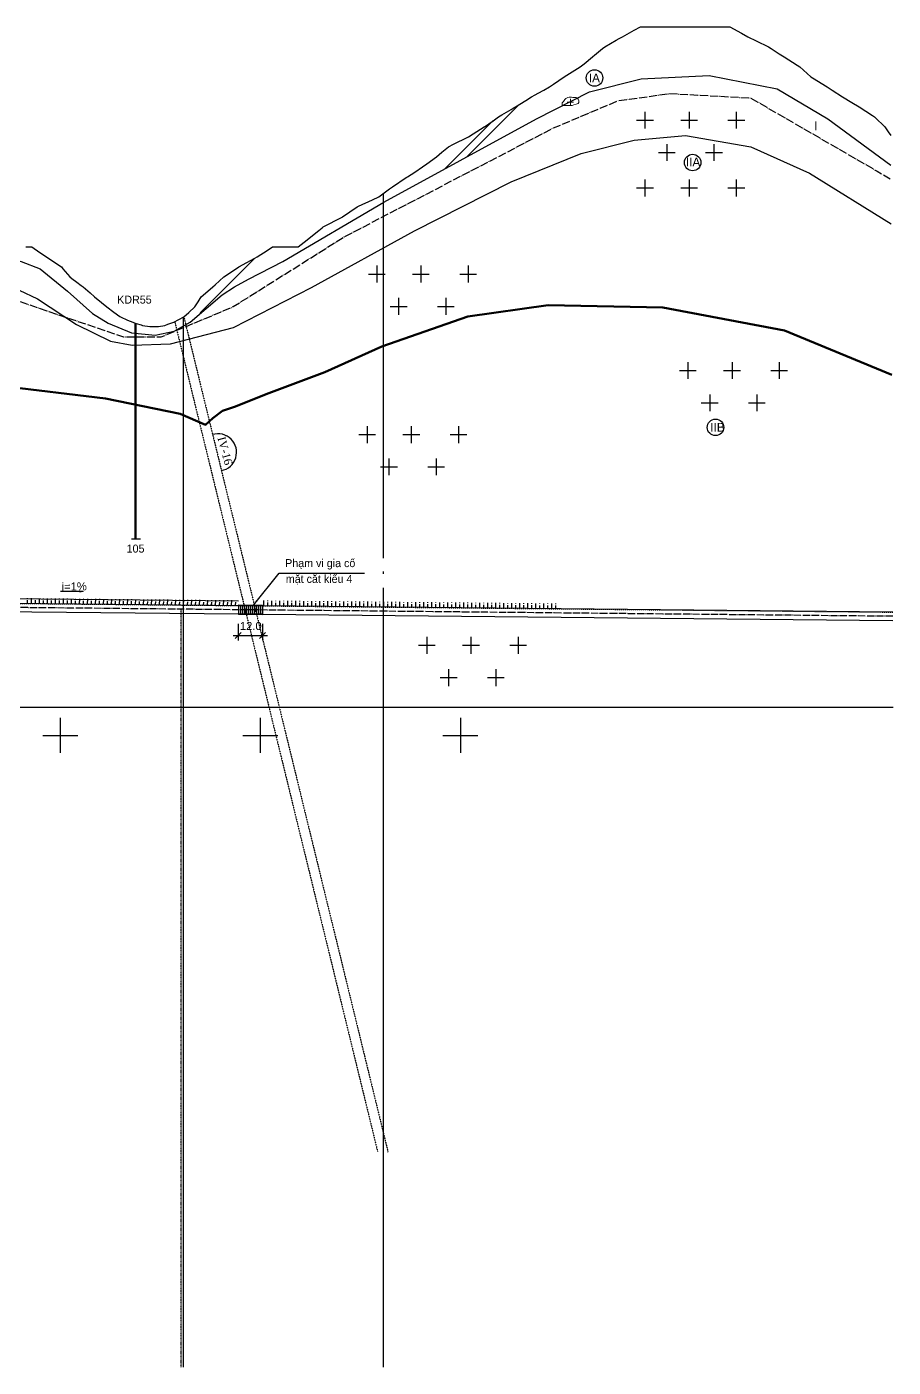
# Model space of a CAD drawing. Header units: inches. Extents: x 444671 to 463716, y 1783086 to 1794968.
# Drawn here: x 447052 to 447485, y 1788250 to 1788920 of the extents above; entities that cross this region are included whole.
import ezdxf
from ezdxf.enums import TextEntityAlignment as Align

# ---------------------------------------------------------------- set-up
doc = ezdxf.new("R2010")
doc.units = ezdxf.units.IN
doc.header["$MEASUREMENT"] = 0
for name, pattern in [('ACAD_ISO04W100', [30, 24, -3, 0, -3]), ('HIDDEN', [0.375, 0.25, -0.125]), ('NG', [1.8, 0.8, -0.1, 0, -0.1, 0.8])]:
    doc.linetypes.add(name, pattern=pattern)
for name, color, linetype in [('CTTRINH', 4, 'Continuous'), ('Dchat', 33, 'Continuous'), ('Dong', 252, 'HIDDEN'), ('Ghichu', 3, 'Continuous'), ('Khung_bang', 140, 'Continuous'), ('MAIN', 7, 'Continuous'), ('n-gay', 7, 'Continuous'), ('PEGC', 3, 'Continuous'), ('Text', 3, 'Continuous'), ('Thachhoc', 125, 'Continuous'), ('Tim', 1, 'ACAD_ISO04W100')]:
    doc.layers.add(name, color=color, linetype=linetype)
doc.layers.add('dgay', color=1, linetype='Continuous', lineweight=25)
doc.layers.add('ngam', color=3, linetype='Continuous', lineweight=25)
doc.styles.add('a', font='')
doc.styles.add('vn', font='')
doc.styles.add('VNARIAL', font='')
doc.styles.add('VnAvt', font='')
doc.styles.get('a').set_extended_font_data('.VnTimeH')
doc.styles.get('vn').set_extended_font_data('.VnArial')
doc.styles.get('VNARIAL').set_extended_font_data('.VnArial')
doc.styles.get('VnAvt').set_extended_font_data('.VnAvant')
doc.linetypes.add('DB1A', pattern='A,0.8,["Y",Standard,S=0.18,R=180,X=0.15,Y=0.18],-0.14', length=0.94)
doc.linetypes.add('IA1', pattern='A,2,-0.4,["x",Standard,S=0.1,R=0,X=-0.1,Y=-0.05],-0.1', length=2.5)
doc.linetypes.add('IB', pattern='A,2,-0.2,["xxx",Standard,S=0.1,R=0,X=-0.1,Y=-0.05],-0.26', length=2.46)
doc.linetypes.add('ILA', pattern='A,2,-0.2,["xxxx",Standard,S=0.1,R=0,X=-0.1,Y=-0.05],-0.34', length=2.54)
doc.dimstyles.new('kt2000', dxfattribs={"dimscale": 0, "dimtxt": 4, "dimasz": 3, "dimexe": 2.5, "dimexo": 0, "dimgap": 1.3, "dimtad": 1, "dimzin": 0, "dimdsep": 46, "dimtxsty": 'VNARIAL', "dimblk1": 'OBLIQUE', "dimblk2": 'OBLIQUE', "dimsah": 1, "dimcen": 0.8, "dimdle": 2.5, "dimclrd": 256, "dimclre": 256, "dimclrt": 256, "dimaunit": 1, "dimadec": 1, "dimazin": 0, "dimtfac": 1, "dimtofl": 0, "dimtmove": 1, "dimatfit": 3, "dimfxl": 0, "dimtolj": 1, "dimtzin": 0, "dimarcsym": 0})

# ---------------------------------------------------------------- blocks, each defined once
blk = doc.blocks.new('_Oblique')
at = {"color": 0, "linetype": 'ByBlock', "lineweight": -2}
blk.add_line((-0.5, -0.5), (0.5, 0.5), dxfattribs=at)
blk = doc.blocks.new('*D25')
at = {"layer": 'Defpoints', "color": 0, "transparency": 16777216}
for p in [(447157.31, 1788621.46, 0.03), (447169.31, 1788621.34, 0.03), (447169.31, 1788615.6)]:
    blk.add_point(p, dxfattribs=at)
at = {"layer": 'Text', "lineweight": -2, "transparency": 16777216}
for p, q in [((447157.31, 1788621.46), (447157.31, 1788613.1)), ((447169.31, 1788621.34), (447169.31, 1788613.1)), ((447154.81, 1788615.6), (447171.81, 1788615.6))]:
    blk.add_line(p, q, dxfattribs=at)
at = {"layer": 'Text', "lineweight": -2, "transparency": 16777216, "xscale": 3, "yscale": 3, "zscale": 3, "rotation": 180}
blk.add_blockref('_Oblique', (447157.31, 1788615.6), dxfattribs=at)
at = {"layer": 'Text', "lineweight": -2, "transparency": 16777216, "xscale": 3, "yscale": 3, "zscale": 3}
blk.add_blockref('_Oblique', (447169.31, 1788615.6), dxfattribs=at)
at = {"layer": 'Text', "transparency": 16777216, "insert": (447163.53, 1788620.28), "char_height": 4, "attachment_point": 5, "style": 'VNARIAL'}
blk.add_mtext('\\A1;12.0', dxfattribs=at)

msp = doc.modelspace()

# ---------------------------------------------------------------- linework, layer by layer
for p, q in [((447068.4682, 1788637.657), (447079.7756, 1788637.7509)), ((447079.7756, 1788637.7509), (447077.8533, 1788637.1914)), ((447077.9822, 1788631.4096), (447077.9822, 1788631.4046)), ((447157.3148, 1788630.8113), (447157.3148, 1788626.0111)), ((447169.3148, 1788626.2911, 0.0267), (447157.3148, 1788626.4111, 0.0266)), ((447169.3148, 1788630.6913), (447169.3148, 1788625.8911)), ((447269.9726, 1788629.4897), (447269.9726, 1788629.4847)), ((446607.4097, 1788579.8094), (447484.625, 1788579.8094))]:
    msp.add_line(p, q)
at = {"elevation": 0.0253}
msp.add_lwpolyline([(447157.3148, 1788630.6113), (447169.3148, 1788630.4913)], dxfattribs=at)
at = {"layer": 'CTTRINH', "color": 4, "linetype": 'ByBlock'}
for p, q in [((447053.9834, 1788631.6496), (447054.0083, 1788634.1445, 0.0317)), ((447057.9832, 1788631.6096), (447058.0081, 1788634.1045, 0.0317)), ((447061.983, 1788631.5696), (447062.0079, 1788634.0645, 0.0317)), ((447065.9828, 1788631.5296), (447066.0077, 1788634.0245, 0.0317)), ((447069.9826, 1788631.4896), (447070.0075, 1788633.9845, 0.0317)), ((447073.9824, 1788631.4496), (447074.0073, 1788633.9445, 0.0317)), ((447077.9822, 1788631.4096), (447078.0071, 1788633.9045, 0.0317)), ((447081.982, 1788631.3696), (447082.0069, 1788633.8645, 0.0317)), ((447085.9818, 1788631.3296), (447086.0067, 1788633.8245, 0.0317)), ((447089.9816, 1788631.2896), (447090.0065, 1788633.7845, 0.0317)), ((447093.9814, 1788631.2496), (447094.0063, 1788633.7445, 0.0317)), ((447097.9812, 1788631.2096), (447098.0061, 1788633.7045, 0.0317)), ((447101.981, 1788631.1696), (447102.0059, 1788633.6645, 0.0317)), ((447105.9808, 1788631.1296), (447106.0057, 1788633.6245, 0.0317)), ((447109.9806, 1788631.0896), (447110.0055, 1788633.5845, 0.0317)), ((447113.9804, 1788631.0496), (447114.0053, 1788633.5445, 0.0317)), ((447117.9802, 1788631.0096), (447118.0051, 1788633.5045, 0.0317)), ((447121.98, 1788630.9696), (447122.0049, 1788633.4645, 0.0317)), ((447125.9798, 1788630.9296), (447126.0047, 1788633.4245, 0.0317)), ((447129.9796, 1788630.8897), (447130.0045, 1788633.3845, 0.0317)), ((447133.9794, 1788630.8497), (447134.0043, 1788633.3445, 0.0317)), ((447137.9792, 1788630.8097), (447138.0041, 1788633.3045, 0.0317)), ((447141.979, 1788630.7697), (447142.0039, 1788633.2645, 0.0317)), ((447145.9788, 1788630.7297), (447146.0037, 1788633.2245, 0.0317)), ((447149.9786, 1788630.6897), (447150.0035, 1788633.1845, 0.0317)), ((447153.9784, 1788630.6497), (447154.0033, 1788633.1445, 0.0317)), ((447169.9776, 1788630.4897), (447170.0025, 1788632.9845, 0.0317)), ((447173.9774, 1788630.4497), (447174.0023, 1788632.9445, 0.0317)), ((447177.9772, 1788630.4097), (447178.0021, 1788632.9046, 0.0317)), ((447181.977, 1788630.3697), (447182.0019, 1788632.8646, 0.0317)), ((447185.9768, 1788630.3297), (447186.0017, 1788632.8246, 0.0317)), ((447189.9766, 1788630.2897), (447190.0015, 1788632.7846, 0.0317)), ((447193.9764, 1788630.2497), (447194.0013, 1788632.7446, 0.0317)), ((447197.9762, 1788630.2097), (447198.0011, 1788632.7046, 0.0317)), ((447201.976, 1788630.1697), (447202.0009, 1788632.6646, 0.0317)), ((447205.9758, 1788630.1297), (447206.0007, 1788632.6246, 0.0317)), ((447209.9756, 1788630.0897), (447210.0005, 1788632.5846, 0.0317)), ((447213.9754, 1788630.0497), (447214.0003, 1788632.5446, 0.0317)), ((447217.9752, 1788630.0097), (447218.0001, 1788632.5046, 0.0317)), ((447221.975, 1788629.9697), (447221.9999, 1788632.4646, 0.0317)), ((447225.9748, 1788629.9297), (447225.9997, 1788632.4246, 0.0317)), ((447229.9746, 1788629.8897), (447229.9995, 1788632.3846, 0.0317)), ((447233.9744, 1788629.8497), (447233.9993, 1788632.3446, 0.0317)), ((447237.9742, 1788629.8097), (447237.9991, 1788632.3046, 0.0317)), ((447241.974, 1788629.7697), (447241.9989, 1788632.2646, 0.0317)), ((447245.9738, 1788629.7297), (447245.9987, 1788632.2246, 0.0317)), ((447249.9736, 1788629.6897), (447249.9985, 1788632.1846, 0.0317)), ((447253.9734, 1788629.6497), (447253.9983, 1788632.1446, 0.0317)), ((447257.9732, 1788629.6097), (447257.9981, 1788632.1046, 0.0317)), ((447261.973, 1788629.5697), (447261.9979, 1788632.0646, 0.0317)), ((447265.9728, 1788629.5297), (447265.9977, 1788632.0246, 0.0317)), ((447269.9726, 1788629.4897), (447269.9975, 1788631.9846, 0.0317)), ((447273.9724, 1788629.4497), (447273.9973, 1788631.9446, 0.0317)), ((447277.9722, 1788629.4097), (447277.9971, 1788631.9046, 0.0317)), ((447281.972, 1788629.3697), (447281.9969, 1788631.8646, 0.0317)), ((447285.9718, 1788629.3297), (447285.9967, 1788631.8246, 0.0317)), ((447289.9716, 1788629.2897), (447289.9965, 1788631.7846, 0.0317)), ((447293.9714, 1788629.2497), (447293.9963, 1788631.7446, 0.0317)), ((447297.9712, 1788629.2097), (447297.9961, 1788631.7046, 0.0317)), ((447301.971, 1788629.1697), (447301.9959, 1788631.6646, 0.0317)), ((447305.9708, 1788629.1297), (447305.9957, 1788631.6246, 0.0317)), ((447309.9706, 1788629.0897), (447309.9955, 1788631.5846, 0.0317)), ((447313.9704, 1788629.0497), (447313.9953, 1788631.5446, 0.0317))]:
    msp.add_line(p, q, dxfattribs=at)
at = {"layer": 'Dchat', "color": 8, "linetype": 'IA1', "ltscale": 10, "flags": 128}
msp.add_lwpolyline([(446606.5664, 1788787.3515), (446713.0509, 1788728.3534), (446772.6714, 1788708.7275), (446791.7195, 1788705.1845), (446806.8337, 1788704.1988), (446821.0326, 1788704.446), (446828.6359, 1788705.5715), (446832.5055, 1788707.2862), (446835.5341, 1788709.8584), (446848.1468, 1788720.2547), (446867.223, 1788735.1193), (446886.6339, 1788747.3034), (446922.6327, 1788769.0257), (446959.7084, 1788789.2774), (446985.9107, 1788804.3867), (446990.3343, 1788805.9556), (446997.3599, 1788807.8922), (447009.9576, 1788809.3446), (447026.1892, 1788808.3763), (447048.7197, 1788802.5667), (447058.3041, 1788798.8496), (447071.8709, 1788787.7145), (447084.4685, 1788776.5795), (447092.2209, 1788771.7381), (447103.8495, 1788766.8968), (447115.7204, 1788765.6865), (447125.1687, 1788767.623), (447133.2211, 1788772.2507), (447149.2104, 1788785.8065), (447155.323, 1788789.8094), (447162.4573, 1788793.7366), (447179.514, 1788802.5685), (447230.0093, 1788832.1831), (447306.3012, 1788873.8629), (447332.8101, 1788887.2419), (447358.6066, 1788893.8229), (447392.6361, 1788895.4682), (447426.6656, 1788888.8872), (447452.0113, 1788873.8497), (447483.5246, 1788850.6477)], dxfattribs=at)
at = {"layer": 'Dchat', "color": 8, "linetype": 'IB', "ltscale": 10, "flags": 128}
msp.add_lwpolyline([(446850.1388, 1788640.8569), (446902.9068, 1788707.9298), (446942.6152, 1788759.9194), (446955.7543, 1788774.5372), (446972.626, 1788787.0121), (446985.9107, 1788794.3867), (446992.879, 1788796.7918), (447005.1167, 1788797.5893), (447019.2167, 1788796.2602), (447038.6373, 1788792.5387), (447056.9939, 1788783.7666), (447076.3548, 1788770.9902), (447093.4661, 1788762.6091), (447104.2026, 1788760.5976), (447123.327, 1788761.2681), (447154.8878, 1788769.5183), (447193.8357, 1788789.4404), (447245.3376, 1788817.7671), (447293.7045, 1788842.3699), (447328.669, 1788856.5333), (447355.1287, 1788863.1429), (447380.8238, 1788865.4908), (447413.4258, 1788859.8255), (447442.7205, 1788846.6063), (447483.6437, 1788821.3395)], dxfattribs=at)
at = {"layer": 'Dchat', "color": 8, "linetype": 'ILA', "lineweight": 100, "ltscale": 10, "flags": 128}
msp.add_lwpolyline([(446860.4094, 1788589.5379), (446906.9433, 1788659.0098), (446939.0284, 1788702.7268), (446968.9258, 1788731.1428), (446985.9107, 1788739.3867), (447001.0634, 1788742.5434), (447038.4152, 1788740.3304), (447090.9609, 1788734.0078), (447128.3127, 1788726.4207), (447140.9152, 1788720.9115), (447144.574, 1788724.1595), (447149.4524, 1788727.8136), (447155.323, 1788729.8094), (447172.5431, 1788736.7025), (447200.5245, 1788747.182), (447229.0889, 1788759.9902), (447272.0749, 1788774.9591), (447312.2088, 1788780.6879), (447369.543, 1788779.5421), (447430.3172, 1788768.0845), (447483.9506, 1788745.8056)], dxfattribs=at)
at = {"layer": 'Dchat', "color": 3}
for centre in [(447335.3347, 1788894.246), (447384.3951, 1788851.9615), (447395.8124, 1788719.573)]:
    msp.add_circle(centre, 4.125, dxfattribs=at)
at = {"layer": 'dgay', "linetype": 'HIDDEN', "ltscale": 0.4}
for points in [[(447130.1022, 1788774.75), (447232.1619, 1788357.2312)], [(447125.5333, 1788772.3843), (447226.91, 1788357.6596)]]:
    msp.add_lwpolyline(points, dxfattribs=at)
at = {"layer": 'dgay'}
msp.add_arc((447147.1325, 1788707.0915), 9.2932, 280.790792, 107.2576719, dxfattribs=at)
at = {"layer": 'Dong', "linetype": 'Continuous'}
for p, q in [((447229.8878, 1788249.8094), (447229.8878, 1788836.5447)), ((447129.8878, 1788249.8094), (447129.8878, 1788774.6895))]:
    msp.add_line(p, q, dxfattribs=at)
at = {"layer": 'Dong'}
for p, q in [((447229.8878, 1788249.8094), (447229.8878, 1788836.5447)), ((447129.8878, 1788249.8094), (447129.8878, 1788774.6895))]:
    msp.add_line(p, q, dxfattribs=at)
at = {"layer": 'Dong', "color": 3, "ltscale": 6}
for p, q in [((447051.9835, 1788631.6696), (447052.0084, 1788634.1645, 0.0317)), ((447055.9833, 1788631.6296), (447056.0082, 1788634.1245, 0.0317)), ((447059.9831, 1788631.5896), (447060.008, 1788634.0845, 0.0317)), ((447063.9829, 1788631.5496), (447064.0078, 1788634.0445, 0.0317)), ((447067.9827, 1788631.5096), (447068.0076, 1788634.0045, 0.0317)), ((447071.9825, 1788631.4696), (447072.0074, 1788633.9645, 0.0317)), ((447075.9823, 1788631.4296), (447076.0072, 1788633.9245, 0.0317)), ((447079.9821, 1788631.3896), (447080.007, 1788633.8845, 0.0317)), ((447083.9819, 1788631.3496), (447084.0068, 1788633.8445, 0.0317)), ((447087.9817, 1788631.3096), (447088.0066, 1788633.8045, 0.0317)), ((447091.9815, 1788631.2696), (447092.0064, 1788633.7645, 0.0317)), ((447095.9813, 1788631.2296), (447096.0062, 1788633.7245, 0.0317)), ((447099.9811, 1788631.1896), (447100.006, 1788633.6845, 0.0317)), ((447103.9809, 1788631.1496), (447104.0058, 1788633.6445, 0.0317)), ((447107.9807, 1788631.1096), (447108.0056, 1788633.6045, 0.0317)), ((447111.9805, 1788631.0696), (447112.0054, 1788633.5645, 0.0317)), ((447115.9803, 1788631.0296), (447116.0052, 1788633.5245, 0.0317)), ((447119.9801, 1788630.9896), (447120.005, 1788633.4845, 0.0317)), ((447123.9799, 1788630.9496), (447124.0048, 1788633.4445, 0.0317)), ((447127.9797, 1788630.9097), (447128.0046, 1788633.4045, 0.0317)), ((447131.9795, 1788630.8697), (447132.0044, 1788633.3645, 0.0317)), ((447135.9793, 1788630.8297), (447136.0042, 1788633.3245, 0.0317)), ((447139.9791, 1788630.7897), (447140.004, 1788633.2845, 0.0317)), ((447143.9789, 1788630.7497), (447144.0038, 1788633.2445, 0.0317)), ((447147.9787, 1788630.7097), (447148.0036, 1788633.2045, 0.0317)), ((447151.9785, 1788630.6697), (447152.0034, 1788633.1645, 0.0317)), ((447155.9783, 1788630.6297), (447156.0032, 1788633.1245, 0.0317)), ((447171.9775, 1788630.4697), (447172.0024, 1788632.9645, 0.0317)), ((447175.9773, 1788630.4297), (447176.0022, 1788632.9246, 0.0317)), ((447179.9771, 1788630.3897), (447180.002, 1788632.8846, 0.0317)), ((447183.9769, 1788630.3497), (447184.0018, 1788632.8446, 0.0317)), ((447187.9767, 1788630.3097), (447188.0016, 1788632.8046, 0.0317)), ((447191.9765, 1788630.2697), (447192.0014, 1788632.7646, 0.0317)), ((447195.9763, 1788630.2297), (447196.0012, 1788632.7246, 0.0317)), ((447199.9761, 1788630.1897), (447200.001, 1788632.6846, 0.0317)), ((447203.9759, 1788630.1497), (447204.0008, 1788632.6446, 0.0317)), ((447207.9757, 1788630.1097), (447208.0006, 1788632.6046, 0.0317)), ((447211.9755, 1788630.0697), (447212.0004, 1788632.5646, 0.0317)), ((447215.9753, 1788630.0297), (447216.0002, 1788632.5246, 0.0317)), ((447219.9751, 1788629.9897), (447220, 1788632.4846, 0.0317)), ((447223.9749, 1788629.9497), (447223.9998, 1788632.4446, 0.0317)), ((447227.9747, 1788629.9097), (447227.9996, 1788632.4046, 0.0317)), ((447231.9745, 1788629.8697), (447231.9994, 1788632.3646, 0.0317)), ((447235.9743, 1788629.8297), (447235.9992, 1788632.3246, 0.0317)), ((447239.9741, 1788629.7897), (447239.999, 1788632.2846, 0.0317)), ((447243.9739, 1788629.7497), (447243.9988, 1788632.2446, 0.0317)), ((447247.9737, 1788629.7097), (447247.9986, 1788632.2046, 0.0317)), ((447251.9735, 1788629.6697), (447251.9984, 1788632.1646, 0.0317)), ((447255.9733, 1788629.6297), (447255.9982, 1788632.1246, 0.0317)), ((447259.9731, 1788629.5897), (447259.998, 1788632.0846, 0.0317)), ((447263.9729, 1788629.5497), (447263.9978, 1788632.0446, 0.0317)), ((447267.9727, 1788629.5097), (447267.9976, 1788632.0046, 0.0317)), ((447271.9725, 1788629.4697), (447271.9974, 1788631.9646, 0.0317)), ((447275.9723, 1788629.4297), (447275.9972, 1788631.9246, 0.0317)), ((447279.9721, 1788629.3897), (447279.997, 1788631.8846, 0.0317)), ((447283.9719, 1788629.3497), (447283.9968, 1788631.8446, 0.0317)), ((447287.9717, 1788629.3097), (447287.9966, 1788631.8046, 0.0317)), ((447291.9715, 1788629.2697), (447291.9964, 1788631.7646, 0.0317)), ((447295.9713, 1788629.2297), (447295.9962, 1788631.7246, 0.0317)), ((447299.9711, 1788629.1897), (447299.996, 1788631.6846, 0.0317)), ((447303.9709, 1788629.1497), (447303.9958, 1788631.6446, 0.0317)), ((447307.9707, 1788629.1097), (447307.9956, 1788631.6046, 0.0317)), ((447311.9705, 1788629.0697), (447311.9954, 1788631.5646, 0.0317)), ((447315.9703, 1788629.0297), (447315.9952, 1788631.5246, 0.0317))]:
    msp.add_line(p, q, dxfattribs=at)
at = {"layer": 'Dong', "ltscale": 0.5}
msp.add_line((447128.8114, 1788249.8094), (447128.8114, 1788628.6962), dxfattribs=at)
at = {"layer": 'Dong', "ltscale": 0.25, "elevation": 0.0253}
for points in [[(446877.4938, 1788633.3095), (447157.3161, 1788630.5113)], [(447169.3142, 1788630.3913), (447484.4323, 1788627.2401)]]:
    msp.add_lwpolyline(points, dxfattribs=at)
at = {"layer": 'Khung_bang', "ltscale": 29}
for p, q in [((447158.3148, 1788630.8113), (447158.3148, 1788626.0111)), ((447159.3148, 1788630.8113), (447159.3148, 1788626.0111)), ((447160.3148, 1788630.8113), (447160.3148, 1788626.0111)), ((447161.3148, 1788630.7713), (447161.3148, 1788625.9711)), ((447162.3148, 1788630.7613), (447162.3148, 1788625.9611)), ((447163.3148, 1788630.7513), (447163.3148, 1788625.9511)), ((447164.3148, 1788630.7413), (447164.3148, 1788625.9411)), ((447165.3148, 1788630.7313), (447165.3148, 1788625.9311)), ((447166.3148, 1788630.7213), (447166.3148, 1788625.8911)), ((447167.3148, 1788630.7113), (447167.3148, 1788625.9111)), ((447168.3148, 1788630.7013), (447168.3148, 1788625.9011))]:
    msp.add_line(p, q, dxfattribs=at)
at = {"layer": 'MAIN', "linetype": 'DB1A', "ltscale": 6}
for p, q in [((447157.3139, 1788626.2111, 0.0013), (446877.4938, 1788629.0093)), ((447169.3148, 1788625.8911, 0.0267), (447157.3148, 1788626.0111, 0.0266)), ((447484.4498, 1788622.9397, 0.0015), (447169.3146, 1788626.0911, 0.0001))]:
    msp.add_line(p, q, dxfattribs=at)
at = {"layer": 'MAIN', "linetype": 'DB1A', "ltscale": 6, "elevation": 0.0253}
for points in [[(446877.4938, 1788633.4095), (447157.3171, 1788630.6113)], [(446877.5173, 1788635.7594), (447157.3406, 1788632.9612)], [(447157.3148, 1788630.8113), (447169.3148, 1788630.6913)], [(447169.3152, 1788630.4913), (447484.4319, 1788627.3401)]]:
    msp.add_lwpolyline(points, dxfattribs=at)
at = {"layer": 'n-gay', "color": 3, "linetype": 'Continuous', "lineweight": 80, "ltscale": 20}
msp.add_line((447105.8334, 1788771.6784), (447105.9687, 1788663.95), dxfattribs=at)
at = {"layer": 'n-gay', "color": 0, "lineweight": 30}
msp.add_line((447103.9156, 1788663.9498), (447108.3351, 1788663.9498), dxfattribs=at)
at = {"layer": 'ngam', "linetype": 'NG', "ltscale": 5, "flags": 128}
msp.add_lwpolyline([(446606.5366, 1788794.6999), (446618.3117, 1788790.4451), (446742.9696, 1788729.78), (446781.4491, 1788709.6337), (446798.8883, 1788705.1161), (446812.7349, 1788704.9952), (446829.9009, 1788705.8131), (446860.8753, 1788719.3892), (446911.6111, 1788752.1162), (446960.4202, 1788780.9929), (446985.9107, 1788789.3867), (447010.555, 1788790.0149), (447040.8466, 1788784.9704), (447099.9874, 1788764.7923), (447118.7393, 1788764.7923), (447154.8008, 1788779.9259), (447210.1445, 1788814.7895), (447314.8455, 1788869.2473), (447347.1164, 1788882.8617), (447372.9331, 1788886.4444), (447413.4436, 1788884.2316), (447476.5511, 1788847.6875), (447483.5533, 1788843.582)], dxfattribs=at)
at = {"layer": 'PEGC', "color": 6}
msp.add_lwpolyline([(447051.1663, 1788809.8094), (447054.1101, 1788809.8094), (447058.1747, 1788807.056), (447061.4775, 1788804.8094), (447065.1425, 1788802.3191), (447068.873, 1788799.8094), (447069.6416, 1788798.9116), (447073.0655, 1788794.8094), (447074.1562, 1788793.9701), (447076.5746, 1788792.1791), (447078.7765, 1788790.5286), (447079.7326, 1788789.8094), (447083.1758, 1788786.7791), (447085.476, 1788784.8094), (447088.8836, 1788782.0253), (447091.6268, 1788779.8094), (447095.0013, 1788777.1955), (447098.1299, 1788775.0593), (447098.4959, 1788774.8094), (447101.8727, 1788773.2221), (447103.3102, 1788772.7453), (447106.2815, 1788771.489), (447108.6936, 1788770.7999), (447109.4798, 1788770.4987), (447113.1062, 1788770.0568), (447113.2803, 1788770.0024), (447113.3795, 1788769.9723), (447116.3239, 1788769.9642), (447116.4484, 1788769.9342), (447117.0858, 1788770.0008), (447117.3317, 1788770.0869), (447120.6133, 1788770.5522), (447122.0954, 1788771.2021), (447125.1219, 1788772.1773), (447130.1153, 1788774.8094), (447132.5531, 1788776.9565), (447135.6004, 1788779.8094), (447137.272, 1788782.414), (447138.7848, 1788784.8094), (447143.1568, 1788788.6576), (447144.4928, 1788789.8094), (447145.7182, 1788790.9143), (447150.1212, 1788794.8094), (447156.9255, 1788799.3685), (447157.5847, 1788799.8094), (447157.8625, 1788799.9654), (447159.4195, 1788800.8124), (447165.4832, 1788804.1272), (447166.7668, 1788804.8094), (447171.674, 1788808.0421), (447174.3121, 1788809.8094), (447180.3072, 1788809.8094), (447187.1537, 1788809.8094), (447190.1382, 1788812.0933), (447197.4877, 1788818.0502), (447199.1482, 1788819.3745), (447199.658, 1788819.8094), (447209.1789, 1788824.6953), (447209.4013, 1788824.8094), (447209.4109, 1788824.8164), (447216.6765, 1788829.8094), (447217.3508, 1788830.1225), (447224.3312, 1788833.3332), (447227.5614, 1788834.8094), (447232.92, 1788838.8065), (447234.3352, 1788839.8094), (447241.1871, 1788844.4019), (447241.8105, 1788844.8094), (447245.4943, 1788847.2218), (447249.4248, 1788849.8094), (447251.4706, 1788851.312), (447256.3624, 1788854.8094), (447259.1033, 1788857.1543), (447262.2804, 1788859.8094), (447264.7794, 1788861.1133), (447267.1136, 1788862.2431), (447269.6634, 1788863.527), (447272.4157, 1788864.8094), (447274.6545, 1788866.2552), (447280.2403, 1788869.8094), (447280.2816, 1788869.8372), (447280.3421, 1788869.8814), (447284.6264, 1788872.8791), (447287.3757, 1788874.8094), (447289.0169, 1788875.815), (447293.6313, 1788878.5045), (447295.207, 1788879.4352), (447295.8737, 1788879.8094), (447301.036, 1788883.0509), (447303.8293, 1788884.8094), (447305.7026, 1788885.7574), (447307.227, 1788886.6274), (447310.0058, 1788888.1596), (447312.8023, 1788889.8094), (447314.8114, 1788891.145), (447320.1238, 1788894.8094), (447322.8809, 1788896.4866), (447328.1952, 1788899.8094), (447330.1032, 1788901.3528), (447334.2568, 1788904.8094), (447334.4874, 1788905.0023), (447335.26, 1788905.6201), (447339.3635, 1788908.9359), (447340.4996, 1788909.8094), (447346.2174, 1788913.0756), (447347.6422, 1788913.8895), (447349.2782, 1788914.8094), (447355.1358, 1788918.1039), (447358.2855, 1788919.8094), (447363.7898, 1788919.8094), (447365.0857, 1788919.8094), (447373.2423, 1788919.8094), (447376.7435, 1788919.8094), (447382.7089, 1788919.8094), (447388.1521, 1788919.8094), (447397.9379, 1788919.8094), (447399.303, 1788919.8094), (447402.9587, 1788919.8094), (447408.8618, 1788916.5671), (447412.0298, 1788914.8094), (447416.2133, 1788912.7509), (447422.2884, 1788909.8094), (447423.5815, 1788908.9885), (447427.6896, 1788906.3806), (447430.1233, 1788904.8094), (447436.5839, 1788900.6906), (447437.9462, 1788899.8094), (447441.5886, 1788896.4538), (447443.3842, 1788894.8094), (447444.3306, 1788894.2453), (447451.6405, 1788889.8094), (447454.1599, 1788888.1884), (447459.339, 1788884.8094), (447464.0007, 1788881.9903), (447467.6307, 1788879.8094), (447474.2157, 1788875.5295), (447475.3163, 1788874.8094), (447475.6207, 1788874.5126), (447480.3679, 1788869.8094), (447482.1358, 1788867.3073), (447483.4646, 1788865.4268)], dxfattribs=at)
at = {"layer": 'PEGC', "color": 2}
msp.add_lwpolyline([(447051.1663, 1788809.8094), (447054.1101, 1788809.8094), (447058.1747, 1788807.056), (447061.4775, 1788804.8094), (447065.1425, 1788802.3191), (447068.873, 1788799.8094), (447069.6416, 1788798.9116), (447073.0655, 1788794.8094), (447074.1562, 1788793.9701), (447076.5746, 1788792.1791), (447078.7765, 1788790.5286), (447079.7326, 1788789.8094), (447083.1758, 1788786.7791), (447085.476, 1788784.8094), (447088.8836, 1788782.0253), (447091.6268, 1788779.8094), (447095.0013, 1788777.1955), (447098.1299, 1788775.0593), (447098.4959, 1788774.8094), (447101.8727, 1788773.2221), (447103.3102, 1788772.7453), (447106.2815, 1788771.489), (447108.6936, 1788770.7999), (447109.4798, 1788770.4987), (447113.1062, 1788770.0568), (447113.2803, 1788770.0024), (447113.3795, 1788769.9723), (447116.3239, 1788769.9642), (447116.4484, 1788769.9342), (447117.0858, 1788770.0008), (447117.3317, 1788770.0869), (447120.6133, 1788770.5522), (447122.0954, 1788771.2021), (447125.1219, 1788772.1773), (447130.1153, 1788774.8094), (447132.5531, 1788776.9565), (447135.6004, 1788779.8094), (447137.272, 1788782.414), (447138.7848, 1788784.8094), (447143.1568, 1788788.6576), (447144.4928, 1788789.8094), (447145.7182, 1788790.9143), (447150.1212, 1788794.8094), (447156.9255, 1788799.3685), (447157.5847, 1788799.8094), (447157.8625, 1788799.9654), (447159.4195, 1788800.8124), (447165.4832, 1788804.1272), (447166.7668, 1788804.8094), (447171.674, 1788808.0421), (447174.3121, 1788809.8094), (447180.3072, 1788809.8094), (447187.1537, 1788809.8094), (447190.1382, 1788812.0933), (447197.4877, 1788818.0502), (447199.1482, 1788819.3745), (447199.658, 1788819.8094), (447209.1789, 1788824.6953), (447209.4013, 1788824.8094), (447209.4109, 1788824.8164), (447216.6765, 1788829.8094), (447217.3508, 1788830.1225), (447224.3312, 1788833.3332), (447227.5614, 1788834.8094), (447232.92, 1788838.8065), (447234.3352, 1788839.8094), (447241.1871, 1788844.4019), (447241.8105, 1788844.8094), (447245.4943, 1788847.2218), (447249.4248, 1788849.8094), (447251.4706, 1788851.312), (447256.3624, 1788854.8094), (447259.1033, 1788857.1543), (447262.2804, 1788859.8094), (447264.7794, 1788861.1133), (447267.1136, 1788862.2431), (447269.6634, 1788863.527), (447272.4157, 1788864.8094), (447274.6545, 1788866.2552), (447280.2403, 1788869.8094), (447280.2816, 1788869.8372), (447280.3421, 1788869.8814), (447284.6264, 1788872.8791), (447287.3757, 1788874.8094), (447289.0169, 1788875.815), (447293.6313, 1788878.5045), (447295.207, 1788879.4352), (447295.8737, 1788879.8094), (447301.036, 1788883.0509), (447303.8293, 1788884.8094), (447305.7026, 1788885.7574), (447307.227, 1788886.6274), (447310.0058, 1788888.1596), (447312.8023, 1788889.8094), (447314.8114, 1788891.145), (447320.1238, 1788894.8094), (447322.8809, 1788896.4866), (447328.1952, 1788899.8094), (447330.1032, 1788901.3528), (447334.2568, 1788904.8094), (447334.4874, 1788905.0023), (447335.26, 1788905.6201), (447339.3635, 1788908.9359), (447340.4996, 1788909.8094), (447346.2174, 1788913.0756), (447347.6422, 1788913.8895), (447349.2782, 1788914.8094), (447355.1358, 1788918.1039), (447358.2855, 1788919.8094), (447363.7898, 1788919.8094), (447365.0857, 1788919.8094), (447373.2423, 1788919.8094), (447376.7435, 1788919.8094), (447382.7089, 1788919.8094), (447388.1521, 1788919.8094), (447397.9379, 1788919.8094), (447399.303, 1788919.8094), (447402.9587, 1788919.8094), (447408.8618, 1788916.5671), (447412.0298, 1788914.8094), (447416.2133, 1788912.7509), (447422.2884, 1788909.8094), (447423.5815, 1788908.9885), (447427.6896, 1788906.3806), (447430.1233, 1788904.8094), (447436.5839, 1788900.6906), (447437.9462, 1788899.8094), (447441.5886, 1788896.4538), (447443.3842, 1788894.8094), (447444.3306, 1788894.2453), (447451.6405, 1788889.8094), (447454.1599, 1788888.1884), (447459.339, 1788884.8094), (447464.0007, 1788881.9903), (447467.6307, 1788879.8094), (447474.2157, 1788875.5295), (447475.3163, 1788874.8094), (447475.6207, 1788874.5126), (447480.3679, 1788869.8094), (447482.1358, 1788867.3073), (447483.4646, 1788865.4268)], dxfattribs=at)
at = {"layer": 'Text'}
msp.add_line((447177.7239, 1788646.7474), (447220.4386, 1788646.7474), dxfattribs=at)
at = {"layer": 'Thachhoc', "linetype": 'Continuous'}
for points in [[(447271.6689, 1788854.9426), (447297.7156, 1788880.9893)], [(447260.7587, 1788848.9821), (447284.5191, 1788872.7426)], [(447138.1999, 1788776.8176), (447165.5392, 1788804.157)]]:
    msp.add_lwpolyline(points, dxfattribs=at)
at = {"layer": 'Thachhoc', "lineweight": 13}
for points in [[(447319.7826, 1788882.4254), (447320.5193, 1788883.4512), (447321.0773, 1788883.8971), (447321.9479, 1788884.5438), (447322.7292, 1788884.633), (447323.89, 1788884.6107), (447324.5374, 1788884.5438), (447325.9214, 1788884.4323), (447326.7697, 1788883.9863), (447327.1269, 1788883.6296), (447327.484, 1788882.7376), (447327.5287, 1788881.9571), (447327.1492, 1788881.5111), (447326.1, 1788881.1989), (447325.0732, 1788880.7306), (447324.2249, 1788880.5522), (447322.7069, 1788880.5299), (447321.2336, 1788880.5076), (447319.8496, 1788880.5076), (447319.2468, 1788880.6637), (447319.1352, 1788881.3773), (447319.2245, 1788881.8679), (447319.7826, 1788882.4254)], [(447321.6331, 1788882.1947), (447324.9144, 1788882.1947)], [(447323.2737, 1788883.8353), (447323.2737, 1788880.554)], [(447446.0072, 1788872.5508), (447446.0072, 1788868.1758)]]:
    msp.add_lwpolyline(points, dxfattribs=at)
at = {"layer": 'Thachhoc', "ltscale": 0.2}
for points in [[(447360.5515, 1788877.2973), (447360.5515, 1788868.8973)], [(447382.6285, 1788877.2973), (447382.6285, 1788868.8973)], [(447406.1978, 1788877.2973), (447406.1978, 1788868.8973)], [(447356.3515, 1788873.0973), (447364.7515, 1788873.0973)], [(447378.4285, 1788873.0973), (447386.8285, 1788873.0973)], [(447401.9978, 1788873.0973), (447410.3978, 1788873.0973)], [(447371.4882, 1788861.1375), (447371.4882, 1788852.7375)], [(447395.0574, 1788861.1375), (447395.0574, 1788852.7375)], [(447367.2882, 1788856.9375), (447375.6882, 1788856.9375)], [(447390.8574, 1788856.9375), (447399.2574, 1788856.9375)], [(447360.5515, 1788843.4379), (447360.5515, 1788835.0379)], [(447382.6285, 1788843.4379), (447382.6285, 1788835.0379)], [(447406.1978, 1788843.4379), (447406.1978, 1788835.0379)], [(447356.3515, 1788839.2379), (447364.7515, 1788839.2379)], [(447378.4285, 1788839.2379), (447386.8285, 1788839.2379)], [(447401.9978, 1788839.2379), (447410.3978, 1788839.2379)], [(447226.4974, 1788800.4302), (447226.4974, 1788792.0302)], [(447248.5744, 1788800.4302), (447248.5744, 1788792.0302)], [(447272.1437, 1788800.4302), (447272.1437, 1788792.0302)], [(447222.2974, 1788796.2302), (447230.6974, 1788796.2302)], [(447244.3744, 1788796.2302), (447252.7744, 1788796.2302)], [(447267.9437, 1788796.2302), (447276.3437, 1788796.2302)], [(447233.2341, 1788780.0704), (447241.6341, 1788780.0704)], [(447237.4341, 1788784.2704), (447237.4341, 1788775.8704)], [(447256.8034, 1788780.0704), (447265.2034, 1788780.0704)], [(447261.0034, 1788784.2704), (447261.0034, 1788775.8704)], [(447377.7818, 1788748.0552), (447386.1818, 1788748.0552)], [(447381.9818, 1788752.2552), (447381.9818, 1788743.8552)], [(447399.8588, 1788748.0552), (447408.2588, 1788748.0552)], [(447404.0588, 1788752.2552), (447404.0588, 1788743.8552)], [(447423.4281, 1788748.0552), (447431.8281, 1788748.0552)], [(447427.6281, 1788752.2552), (447427.6281, 1788743.8552)], [(447392.9185, 1788736.0954), (447392.9185, 1788727.6954)], [(447416.4877, 1788736.0954), (447416.4877, 1788727.6954)], [(447388.7185, 1788731.8954), (447397.1185, 1788731.8954)], [(447412.2877, 1788731.8954), (447420.6877, 1788731.8954)], [(447221.6777, 1788720.1712), (447221.6777, 1788711.7712)], [(447243.7547, 1788720.1712), (447243.7547, 1788711.7712)], [(447267.3239, 1788720.1712), (447267.3239, 1788711.7712)], [(447217.4777, 1788715.9712), (447225.8777, 1788715.9712)], [(447239.5547, 1788715.9712), (447247.9547, 1788715.9712)], [(447263.1239, 1788715.9712), (447271.5239, 1788715.9712)], [(447228.4144, 1788699.8115), (447236.8144, 1788699.8115)], [(447232.6144, 1788704.0115), (447232.6144, 1788695.6115)], [(447251.9836, 1788699.8115), (447260.3836, 1788699.8115)], [(447256.1836, 1788704.0115), (447256.1836, 1788695.6115)], [(447251.5033, 1788614.8445), (447251.5033, 1788606.4445)], [(447273.5804, 1788614.8445), (447273.5804, 1788606.4445)], [(447297.1496, 1788614.8445), (447297.1496, 1788606.4445)], [(447247.3033, 1788610.6445), (447255.7033, 1788610.6445)], [(447269.3804, 1788610.6445), (447277.7804, 1788610.6445)], [(447292.9496, 1788610.6445), (447301.3496, 1788610.6445)], [(447262.4401, 1788598.6848), (447262.4401, 1788590.2848)], [(447286.0093, 1788598.6848), (447286.0093, 1788590.2848)], [(447258.2401, 1788594.4848), (447266.6401, 1788594.4848)], [(447281.8093, 1788594.4848), (447290.2093, 1788594.4848)], [(447068.2858, 1788574.3461), (447068.2858, 1788556.8461)], [(447168.2858, 1788574.3461), (447168.2858, 1788556.8461)], [(447268.2858, 1788574.3461), (447268.2858, 1788556.8461)], [(447059.5358, 1788565.5961), (447077.0358, 1788565.5961)], [(447159.5358, 1788565.5961), (447177.0358, 1788565.5961)], [(447259.5358, 1788565.5961), (447277.0358, 1788565.5961)]]:
    msp.add_lwpolyline(points, dxfattribs=at)
at = {"layer": 'Tim', "ltscale": 0.15}
msp.add_line((447484.4408, 1788625.1399), (446607.1899, 1788633.9124), dxfattribs=at)

# ---------------------------------------------------------------- texts
at = {"layer": 'Dchat', "color": 3, "style": 'VnAvt'}
for s, p in [('IA', (447332.4907, 1788892.0552)), ('IIA', (447381.0013, 1788850.0278)), ('IIB', (447393.2026, 1788717.451))]:
    msp.add_text(s, height=4.4, dxfattribs=at).set_placement(p)
at = {"layer": 'dgay', "style": 'a'}
msp.add_text('iv-16', height=4, rotation=285.2783007, dxfattribs=at).set_placement((447146.8312, 1788714.301))
at = {"layer": 'Ghichu', "char_height": 4, "attachment_point": 1, "style": 'VnAvt'}
for s, insert in [('Ph¹m vi gia cè', (447180.7065, 1788653.7257)), ('mÆt c¾t kiÓu 4', (447181.0459, 1788645.8512))]:
    msp.add_mtext(s, dxfattribs=dict(at, insert=insert))
at = {"layer": 'n-gay', "color": 0, "ltscale": 0.2, "style": 'VnAvt'}
for s, p in [('KDR55', (447105.3789, 1788781.4454)), ('105', (447105.9446, 1788656.9952))]:
    msp.add_text(s, height=4, dxfattribs=at).set_placement(p, align=Align.CENTER)
at = {"layer": 'Text', "color": 3, "linetype": 'Continuous', "style": 'vn'}
msp.add_text('i=1%%%', height=4, rotation=0.8599811, dxfattribs=at).set_placement((447069.0147, 1788637.9735))

# ---------------------------------------------------------------- dimensions: what is measured, and where the dimension line sits
at = {"layer": 'Text'}
dim = msp.add_linear_dim(base=(447169.3148, 1788615.5964), p1=(447157.3148, 1788621.4557, 0.0266), p2=(447169.3148, 1788621.3357, 0.0267), dimstyle='kt2000', override={"dimscale": 1, "dimdec": 1, "dimtdec": 1, "dimarcsym": 1}, dxfattribs=at)
dim.commit()
dim.dimension.update_dxf_attribs({"geometry": '*D25', "text_midpoint": (447163.5301, 1788616.9421), "dimtype": 160})

# ---------------------------------------------------------------- leaders
msp.add_leader([(447164.8247, 1788630.7362), (447177.7239, 1788646.7474)], dimstyle='kt2000', override={"dimscale": 1, "dimtad": 0}, dxfattribs=at)

# ---------------------------------------------------------------- next in the draw order: wipeouts: each hides what was drawn before it
msp.add_wipeout([(447225.3065, 1788647.602), (447265.3556, 1788647.602), (447265.3556, 1788654.1257), (447225.3065, 1788654.1257)]).dxf.layer = 'Ghichu'

# ---------------------------------------------------------------- next in the draw order: wipeouts: each hides what was drawn before it
msp.add_wipeout([(447225.6459, 1788639.4234), (447262.779, 1788639.4234), (447262.779, 1788646.2512), (447225.6459, 1788646.2512)]).dxf.layer = 'Ghichu'

doc.saveas('drawing.dxf')
